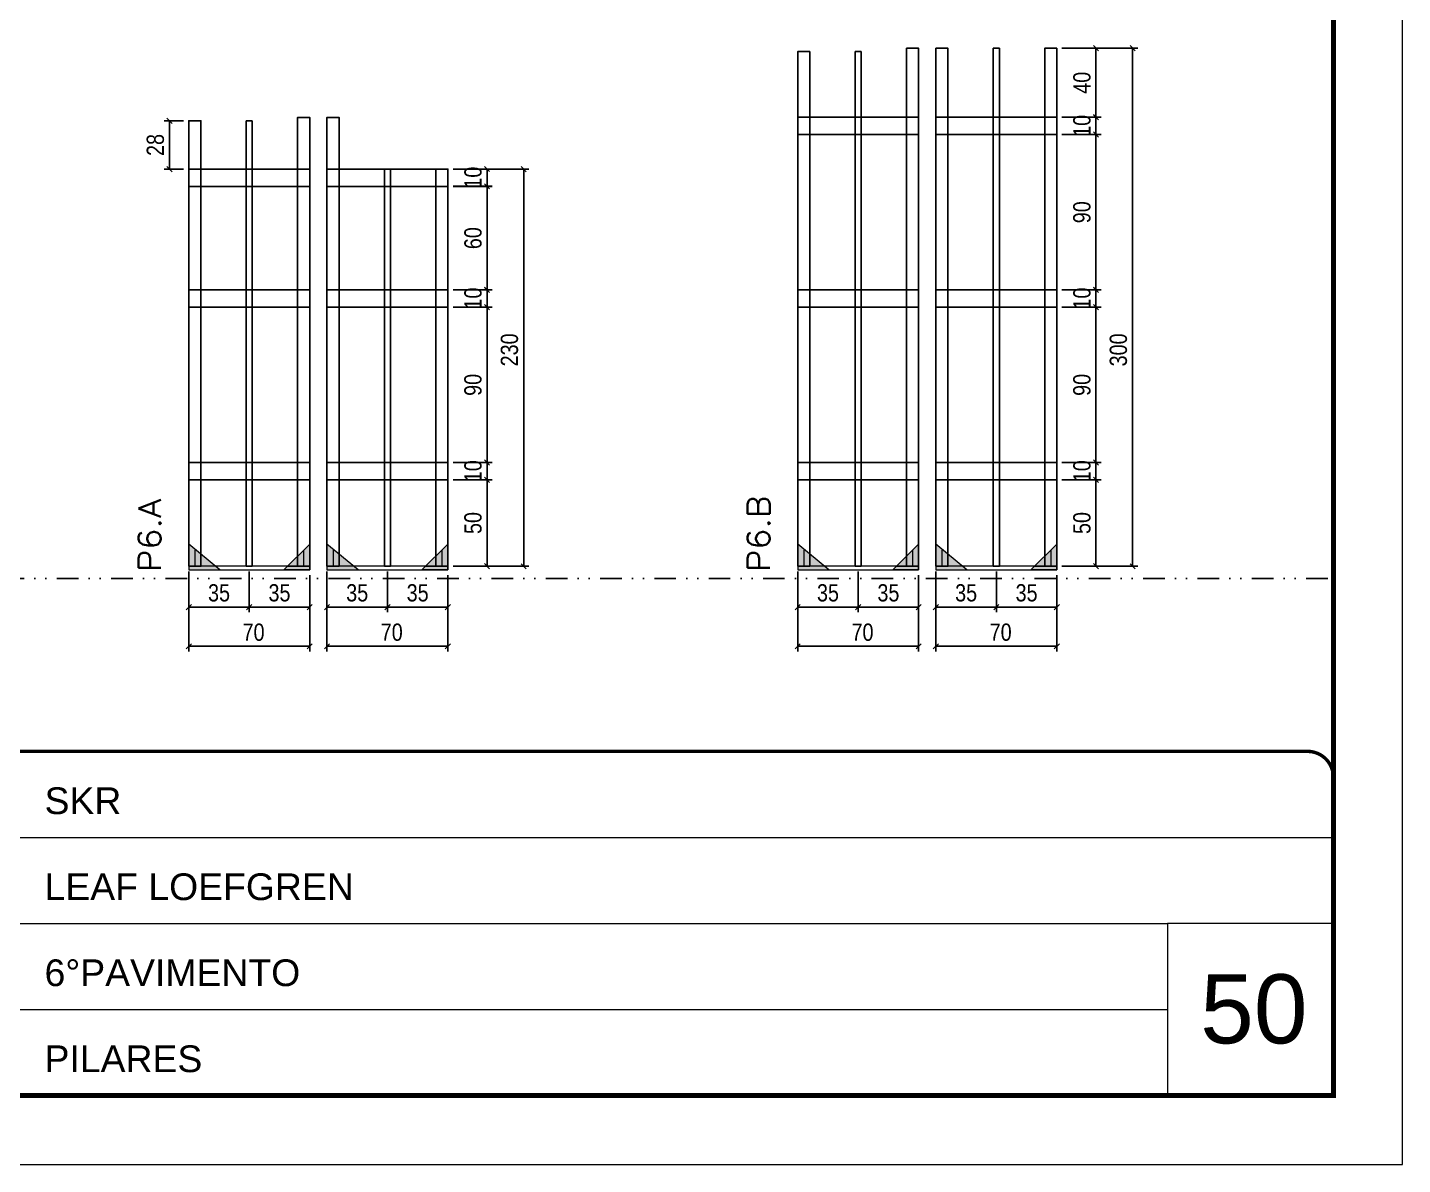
# Model space of a CAD drawing. Extents: x 14400 to 27878, y -21631 to 6985.
# Drawn here: x 16687 to 17483, y -7848 to -7190 of the extents above; entities that cross this region are included whole.
import ezdxf

# ---------------------------------------------------------------- set-up
doc = ezdxf.new("R2010")
doc.units = 0
for name, pattern in [('CONTINUO', [0]), ('DASHED', [0.75, 0.5, -0.25]), ('DIVIDE2', [0.625, 0.25, -0.125, 0, -0.125, 0, -0.125]), ('HIDDEN', [0.375, 0.25, -0.125])]:
    doc.linetypes.add(name, pattern=pattern)
for name, color, linetype, lineweight in [('CARIMBO', 255, 'Continuous', 9), ('Folhas', 255, 'Continuous', 9), ('Madeira', 126, 'Continuous', 18), ('Sarr 2.2x7', 40, 'Continuous', 9), ('SARRAFO DE PRESSAO', 251, 'DASHED', 9), ('Texto Seção', 7, 'Continuous', 15)]:
    doc.layers.add(name, color=color, linetype=linetype, lineweight=lineweight)
for name, color, linetype in [('COTA', 241, 'Continuous'), ('Nível', 160, 'Continuous'), ('SARR_2.2x10', 60, 'Continuous'), ('SARR_3.5x7', 81, 'Continuous'), ('SARR_7x7', 40, 'Continuous')]:
    doc.layers.add(name, color=color, linetype=linetype)
doc.styles.add('ARIAL', font='arial.ttf')
doc.styles.add('COTA TECNICA', font='techl___.ttf', dxfattribs={"height": 10})
doc.styles.add('REGUA-120', font='ROMANS.shx', dxfattribs={"height": 15})
doc.dimstyles.new('PAINEL', dxfattribs={"dimtxt": 10, "dimasz": 3, "dimexe": 3, "dimexo": 3, "dimgap": 3, "dimtad": 1, "dimdec": 1, "dimzin": 12, "dimdsep": 46, "dimtxsty": 'COTA TECNICA', "dimblk1": 'OBLIQUE', "dimblk2": 'OBLIQUE', "dimsah": 1, "dimcen": 0.9, "dimclrd": 4, "dimclre": 4, "dimclrt": 240, "dimadec": 1, "dimazin": 3, "dimtfac": 1, "dimtdec": 1, "dimtmove": 0, "dimatfit": 3, "dimfxl": 1, "dimtolj": 1, "dimtzin": 12, "dimarcsym": 0})

# ---------------------------------------------------------------- blocks, each defined once
blk = doc.blocks.new('9999999999')
at = {"color": 30, "linetype": 'CONTINUO'}
for p, q in [((98564.56, 34379.64), (99583.98, 34379.64)), ((98564.56, 34329.83), (99487.98, 34329.83)), ((99583.98, 34329.83), (99487.98, 34329.83)), ((99487.98, 34329.83), (99487.98, 34230.21)), ((98564.56, 34280.02), (99487.98, 34280.02))]:
    blk.add_line(p, q, dxfattribs=at)
at = {"color": 30, "linetype": 'CONTINUO', "const_width": 2}
blk.add_lwpolyline([(99583.98, 34230.21), (99583.98, 34414.45, 0.414214), (99568.98, 34429.45), (98228.98, 34429.45, 0.414214), (98213.98, 34414.45), (98213.98, 34245.21, 0.414214), (98228.98, 34230.21), (99583.98, 34230.21)], format="xyb", dxfattribs=at)
at = {"layer": 'Folhas'}
blk.add_lwpolyline([(98138.98, 34190.21), (99623.98, 34190.21), (99623.98, 35240.21), (98138.98, 35240.21)], close=True, dxfattribs=at)
at = {"layer": 'Folhas', "color": 30, "const_width": 3}
blk.add_lwpolyline([(98213.98, 34230.21), (99583.98, 34230.21), (99583.98, 35200.21), (98213.98, 35200.21)], close=True, dxfattribs=at)
at = {"color": 7, "linetype": 'Continuous', "ltscale": 5, "style": 'ARIAL'}
for s, height, p in [('SKR', 15.483, (98837.68, 34393.13)), ('LEAF LOEFGREN', 15.4829, (98837.68, 34343.32)), ('6°PAVIMENTO', 15.4829, (98837.68, 34293.51)), ('PILARES', 15.483, (98837.68, 34243.7))]:
    blk.add_text(s, height=height, dxfattribs=at).set_placement(p)
blk = doc.blocks.new('_Oblique')
at = {"color": 0, "linetype": 'ByBlock', "lineweight": -2}
blk.add_line((-0.5, -0.5), (0.5, 0.5), dxfattribs=at)
blk = doc.blocks.new('*D3888')
at = {"layer": 'COTA', "color": 4, "lineweight": -2, "transparency": 16777216}
for p, q in [((16930.7, -7506.89), (16930.7, -7551.07)), ((16860.7, -7519.89), (16860.7, -7551.07)), ((16930.7, -7548.07), (16860.7, -7548.07))]:
    blk.add_line(p, q, dxfattribs=at)
at = {"layer": 'Defpoints', "color": 0, "transparency": 16777216}
for p in [(16930.7, -7503.89), (16860.7, -7516.89), (16860.7, -7548.07)]:
    blk.add_point(p, dxfattribs=at)
at = {"layer": 'COTA', "color": 4, "lineweight": -2, "transparency": 16777216, "xscale": 3, "yscale": 3, "zscale": 3, "rotation": 180}
blk.add_blockref('_Oblique', (16860.7, -7548.07), dxfattribs=at)
at = {"layer": 'COTA', "color": 4, "lineweight": -2, "transparency": 16777216, "xscale": 3, "yscale": 3, "zscale": 3}
blk.add_blockref('_Oblique', (16930.7, -7548.07), dxfattribs=at)
at = {"layer": 'COTA', "color": 240, "transparency": 16777216, "insert": (16898.2, -7539.97), "char_height": 10, "attachment_point": 5, "style": 'COTA TECNICA'}
blk.add_mtext('\\A1;70', dxfattribs=at)
blk = doc.blocks.new('*D3889')
at = {"layer": 'COTA', "color": 4, "lineweight": -2, "transparency": 16777216}
for p, q in [((16933.7, -7451.69), (16956.4, -7451.69)), ((16953.4, -7501.69), (16953.4, -7451.69)), ((16933.7, -7501.69), (16956.4, -7501.69))]:
    blk.add_line(p, q, dxfattribs=at)
at = {"layer": 'Defpoints', "color": 0, "transparency": 16777216}
for p in [(16930.7, -7451.69), (16953.4, -7451.69), (16930.7, -7501.69)]:
    blk.add_point(p, dxfattribs=at)
at = {"layer": 'COTA', "color": 4, "lineweight": -2, "transparency": 16777216, "xscale": 3, "yscale": 3, "zscale": 3}
for p, rotation in [((16953.4, -7451.69), 90), ((16953.4, -7501.69), 270)]:
    blk.add_blockref('_Oblique', p, dxfattribs=dict(at, rotation=rotation))
at = {"layer": 'COTA', "color": 240, "transparency": 16777216, "insert": (16945.29, -7476.69), "char_height": 10, "attachment_point": 5, "rotation": 90, "style": 'COTA TECNICA'}
blk.add_mtext('\\A1;50', dxfattribs=at)
blk = doc.blocks.new('*D3890')
at = {"layer": 'COTA', "color": 4, "lineweight": -2, "transparency": 16777216}
for p, q in [((16933.7, -7441.69), (16956.4, -7441.69)), ((16953.4, -7451.69), (16953.4, -7441.69)), ((16933.7, -7451.69), (16956.4, -7451.69))]:
    blk.add_line(p, q, dxfattribs=at)
at = {"layer": 'Defpoints', "color": 0, "transparency": 16777216}
for p in [(16930.7, -7441.69), (16953.4, -7441.69), (16930.7, -7451.69)]:
    blk.add_point(p, dxfattribs=at)
at = {"layer": 'COTA', "color": 4, "lineweight": -2, "transparency": 16777216, "xscale": 3, "yscale": 3, "zscale": 3}
for p, rotation in [((16953.4, -7441.69), 90), ((16953.4, -7451.69), 270)]:
    blk.add_blockref('_Oblique', p, dxfattribs=dict(at, rotation=rotation))
at = {"layer": 'COTA', "color": 240, "transparency": 16777216, "insert": (16945.3, -7446.69), "char_height": 10, "attachment_point": 5, "rotation": 90, "style": 'COTA TECNICA'}
blk.add_mtext('\\A1;10', dxfattribs=at)
blk = doc.blocks.new('*D3891')
at = {"layer": 'COTA', "color": 4, "lineweight": -2, "transparency": 16777216}
for p, q in [((16933.7, -7351.69), (16956.4, -7351.69)), ((16953.4, -7441.69), (16953.4, -7351.69)), ((16933.7, -7441.69), (16956.4, -7441.69))]:
    blk.add_line(p, q, dxfattribs=at)
at = {"layer": 'Defpoints', "color": 0, "transparency": 16777216}
for p in [(16930.7, -7351.69), (16953.4, -7351.69), (16930.7, -7441.69)]:
    blk.add_point(p, dxfattribs=at)
at = {"layer": 'COTA', "color": 4, "lineweight": -2, "transparency": 16777216, "xscale": 3, "yscale": 3, "zscale": 3}
for p, rotation in [((16953.4, -7351.69), 90), ((16953.4, -7441.69), 270)]:
    blk.add_blockref('_Oblique', p, dxfattribs=dict(at, rotation=rotation))
at = {"layer": 'COTA', "color": 240, "transparency": 16777216, "insert": (16945.27, -7396.69), "char_height": 10, "attachment_point": 5, "rotation": 90, "style": 'COTA TECNICA'}
blk.add_mtext('\\A1;90', dxfattribs=at)
blk = doc.blocks.new('*D3892')
at = {"layer": 'COTA', "color": 4, "lineweight": -2, "transparency": 16777216}
for p, q in [((16933.7, -7341.69), (16956.4, -7341.69)), ((16953.4, -7351.69), (16953.4, -7341.69)), ((16933.7, -7351.69), (16956.4, -7351.69))]:
    blk.add_line(p, q, dxfattribs=at)
at = {"layer": 'Defpoints', "color": 0, "transparency": 16777216}
for p in [(16930.7, -7341.69), (16953.4, -7341.69), (16930.7, -7351.69)]:
    blk.add_point(p, dxfattribs=at)
at = {"layer": 'COTA', "color": 4, "lineweight": -2, "transparency": 16777216, "xscale": 3, "yscale": 3, "zscale": 3}
for p, rotation in [((16953.4, -7341.69), 90), ((16953.4, -7351.69), 270)]:
    blk.add_blockref('_Oblique', p, dxfattribs=dict(at, rotation=rotation))
at = {"layer": 'COTA', "color": 240, "transparency": 16777216, "insert": (16945.3, -7346.69), "char_height": 10, "attachment_point": 5, "rotation": 90, "style": 'COTA TECNICA'}
blk.add_mtext('\\A1;10', dxfattribs=at)
blk = doc.blocks.new('*D3893')
at = {"layer": 'COTA', "color": 4, "lineweight": -2, "transparency": 16777216}
for p, q in [((16933.7, -7271.73), (16977.62, -7271.73)), ((16974.62, -7501.73), (16974.62, -7271.73)), ((16933.7, -7501.73), (16977.62, -7501.73))]:
    blk.add_line(p, q, dxfattribs=at)
at = {"layer": 'Defpoints', "color": 0, "transparency": 16777216}
for p in [(16930.7, -7271.73), (16974.62, -7271.73), (16930.7, -7501.73)]:
    blk.add_point(p, dxfattribs=at)
at = {"layer": 'COTA', "color": 4, "lineweight": -2, "transparency": 16777216, "xscale": 3, "yscale": 3, "zscale": 3}
for p, rotation in [((16974.62, -7271.73), 90), ((16974.62, -7501.73), 270)]:
    blk.add_blockref('_Oblique', p, dxfattribs=dict(at, rotation=rotation))
at = {"layer": 'COTA', "color": 240, "transparency": 16777216, "insert": (16966.4, -7376.43), "char_height": 10, "attachment_point": 5, "rotation": 90, "style": 'COTA TECNICA'}
blk.add_mtext('\\A1;230', dxfattribs=at)
blk = doc.blocks.new('*D3894')
at = {"layer": 'COTA', "color": 4, "lineweight": -2, "transparency": 16777216}
for p, q in [((16850.7, -7506.89), (16850.7, -7551.07)), ((16780.7, -7519.89), (16780.7, -7551.07)), ((16850.7, -7548.07), (16780.7, -7548.07))]:
    blk.add_line(p, q, dxfattribs=at)
at = {"layer": 'Defpoints', "color": 0, "transparency": 16777216}
for p in [(16850.7, -7503.89), (16780.7, -7516.89), (16780.7, -7548.07)]:
    blk.add_point(p, dxfattribs=at)
at = {"layer": 'COTA', "color": 4, "lineweight": -2, "transparency": 16777216, "xscale": 3, "yscale": 3, "zscale": 3, "rotation": 180}
blk.add_blockref('_Oblique', (16780.7, -7548.07), dxfattribs=at)
at = {"layer": 'COTA', "color": 4, "lineweight": -2, "transparency": 16777216, "xscale": 3, "yscale": 3, "zscale": 3}
blk.add_blockref('_Oblique', (16850.7, -7548.07), dxfattribs=at)
at = {"layer": 'COTA', "color": 240, "transparency": 16777216, "insert": (16818.2, -7539.97), "char_height": 10, "attachment_point": 5, "style": 'COTA TECNICA'}
blk.add_mtext('\\A1;70', dxfattribs=at)
blk = doc.blocks.new('*D3895')
at = {"layer": 'COTA', "color": 4, "lineweight": -2, "transparency": 16777216}
for p, q in [((16780.7, -7504.69), (16780.7, -7528.39)), ((16815.7, -7504.69), (16815.7, -7528.39)), ((16815.7, -7525.39), (16780.7, -7525.39))]:
    blk.add_line(p, q, dxfattribs=at)
at = {"layer": 'Defpoints', "color": 0, "transparency": 16777216}
for p in [(16780.7, -7501.69), (16815.7, -7501.69), (16780.7, -7525.39)]:
    blk.add_point(p, dxfattribs=at)
at = {"layer": 'COTA', "color": 4, "lineweight": -2, "transparency": 16777216, "xscale": 3, "yscale": 3, "zscale": 3, "rotation": 180}
blk.add_blockref('_Oblique', (16780.7, -7525.39), dxfattribs=at)
at = {"layer": 'COTA', "color": 4, "lineweight": -2, "transparency": 16777216, "xscale": 3, "yscale": 3, "zscale": 3}
blk.add_blockref('_Oblique', (16815.7, -7525.39), dxfattribs=at)
at = {"layer": 'COTA', "color": 240, "transparency": 16777216, "insert": (16798.2, -7517.17), "char_height": 10, "attachment_point": 5, "style": 'COTA TECNICA'}
blk.add_mtext('\\A1;35', dxfattribs=at)
blk = doc.blocks.new('*D3896')
at = {"layer": 'COTA', "color": 4, "lineweight": -2, "transparency": 16777216}
for p, q in [((16860.7, -7504.69), (16860.7, -7528.39)), ((16895.7, -7504.69), (16895.7, -7528.39)), ((16895.7, -7525.39), (16860.7, -7525.39))]:
    blk.add_line(p, q, dxfattribs=at)
at = {"layer": 'Defpoints', "color": 0, "transparency": 16777216}
for p in [(16860.7, -7501.69), (16895.7, -7501.69), (16860.7, -7525.39)]:
    blk.add_point(p, dxfattribs=at)
at = {"layer": 'COTA', "color": 4, "lineweight": -2, "transparency": 16777216, "xscale": 3, "yscale": 3, "zscale": 3, "rotation": 180}
blk.add_blockref('_Oblique', (16860.7, -7525.39), dxfattribs=at)
at = {"layer": 'COTA', "color": 4, "lineweight": -2, "transparency": 16777216, "xscale": 3, "yscale": 3, "zscale": 3}
blk.add_blockref('_Oblique', (16895.7, -7525.39), dxfattribs=at)
at = {"layer": 'COTA', "color": 240, "transparency": 16777216, "insert": (16878.2, -7517.17), "char_height": 10, "attachment_point": 5, "style": 'COTA TECNICA'}
blk.add_mtext('\\A1;35', dxfattribs=at)
blk = doc.blocks.new('*D3897')
at = {"layer": 'COTA', "color": 4, "lineweight": -2, "transparency": 16777216}
for p, q in [((16815.7, -7504.69), (16815.7, -7528.39)), ((16850.7, -7506.89), (16850.7, -7528.39)), ((16815.7, -7525.39), (16850.7, -7525.39))]:
    blk.add_line(p, q, dxfattribs=at)
at = {"layer": 'Defpoints', "color": 0, "transparency": 16777216}
for p in [(16815.7, -7501.69), (16850.7, -7503.89), (16850.7, -7525.39)]:
    blk.add_point(p, dxfattribs=at)
at = {"layer": 'COTA', "color": 4, "lineweight": -2, "transparency": 16777216, "xscale": 3, "yscale": 3, "zscale": 3, "rotation": 180}
blk.add_blockref('_Oblique', (16815.7, -7525.39), dxfattribs=at)
at = {"layer": 'COTA', "color": 4, "lineweight": -2, "transparency": 16777216, "xscale": 3, "yscale": 3, "zscale": 3}
blk.add_blockref('_Oblique', (16850.7, -7525.39), dxfattribs=at)
at = {"layer": 'COTA', "color": 240, "transparency": 16777216, "insert": (16833.2, -7517.17), "char_height": 10, "attachment_point": 5, "style": 'COTA TECNICA'}
blk.add_mtext('\\A1;35', dxfattribs=at)
blk = doc.blocks.new('*D3898')
at = {"layer": 'COTA', "color": 4, "lineweight": -2, "transparency": 16777216}
for p, q in [((16895.7, -7504.69), (16895.7, -7528.39)), ((16930.7, -7506.89), (16930.7, -7528.39)), ((16895.7, -7525.39), (16930.7, -7525.39))]:
    blk.add_line(p, q, dxfattribs=at)
at = {"layer": 'Defpoints', "color": 0, "transparency": 16777216}
for p in [(16895.7, -7501.69), (16930.7, -7503.89), (16930.7, -7525.39)]:
    blk.add_point(p, dxfattribs=at)
at = {"layer": 'COTA', "color": 4, "lineweight": -2, "transparency": 16777216, "xscale": 3, "yscale": 3, "zscale": 3, "rotation": 180}
blk.add_blockref('_Oblique', (16895.7, -7525.39), dxfattribs=at)
at = {"layer": 'COTA', "color": 4, "lineweight": -2, "transparency": 16777216, "xscale": 3, "yscale": 3, "zscale": 3}
blk.add_blockref('_Oblique', (16930.7, -7525.39), dxfattribs=at)
at = {"layer": 'COTA', "color": 240, "transparency": 16777216, "insert": (16913.2, -7517.17), "char_height": 10, "attachment_point": 5, "style": 'COTA TECNICA'}
blk.add_mtext('\\A1;35', dxfattribs=at)
blk = doc.blocks.new('*D3899')
at = {"layer": 'COTA', "color": 4, "lineweight": -2, "transparency": 16777216}
for p, q in [((17283.29, -7506.89), (17283.29, -7551.07)), ((17213.29, -7519.89), (17213.29, -7551.07)), ((17283.29, -7548.07), (17213.29, -7548.07))]:
    blk.add_line(p, q, dxfattribs=at)
at = {"layer": 'Defpoints', "color": 0, "transparency": 16777216}
for p in [(17283.29, -7503.89), (17213.29, -7516.89), (17213.29, -7548.07)]:
    blk.add_point(p, dxfattribs=at)
at = {"layer": 'COTA', "color": 4, "lineweight": -2, "transparency": 16777216, "xscale": 3, "yscale": 3, "zscale": 3, "rotation": 180}
blk.add_blockref('_Oblique', (17213.29, -7548.07), dxfattribs=at)
at = {"layer": 'COTA', "color": 4, "lineweight": -2, "transparency": 16777216, "xscale": 3, "yscale": 3, "zscale": 3}
blk.add_blockref('_Oblique', (17283.29, -7548.07), dxfattribs=at)
at = {"layer": 'COTA', "color": 240, "transparency": 16777216, "insert": (17250.79, -7539.97), "char_height": 10, "attachment_point": 5, "style": 'COTA TECNICA'}
blk.add_mtext('\\A1;70', dxfattribs=at)
blk = doc.blocks.new('*D3900')
at = {"layer": 'COTA', "color": 4, "lineweight": -2, "transparency": 16777216}
for p, q in [((17286.29, -7451.69), (17308.99, -7451.69)), ((17305.99, -7501.69), (17305.99, -7451.69)), ((17286.29, -7501.69), (17308.99, -7501.69))]:
    blk.add_line(p, q, dxfattribs=at)
at = {"layer": 'Defpoints', "color": 0, "transparency": 16777216}
for p in [(17283.29, -7451.69), (17305.99, -7451.69), (17283.29, -7501.69)]:
    blk.add_point(p, dxfattribs=at)
at = {"layer": 'COTA', "color": 4, "lineweight": -2, "transparency": 16777216, "xscale": 3, "yscale": 3, "zscale": 3}
for p, rotation in [((17305.99, -7451.69), 90), ((17305.99, -7501.69), 270)]:
    blk.add_blockref('_Oblique', p, dxfattribs=dict(at, rotation=rotation))
at = {"layer": 'COTA', "color": 240, "transparency": 16777216, "insert": (17297.88, -7476.69), "char_height": 10, "attachment_point": 5, "rotation": 90, "style": 'COTA TECNICA'}
blk.add_mtext('\\A1;50', dxfattribs=at)
blk = doc.blocks.new('*D3901')
at = {"layer": 'COTA', "color": 4, "lineweight": -2, "transparency": 16777216}
for p, q in [((17286.29, -7441.69), (17308.99, -7441.69)), ((17305.99, -7451.69), (17305.99, -7441.69)), ((17286.29, -7451.69), (17308.99, -7451.69))]:
    blk.add_line(p, q, dxfattribs=at)
at = {"layer": 'Defpoints', "color": 0, "transparency": 16777216}
for p in [(17283.29, -7441.69), (17305.99, -7441.69), (17283.29, -7451.69)]:
    blk.add_point(p, dxfattribs=at)
at = {"layer": 'COTA', "color": 4, "lineweight": -2, "transparency": 16777216, "xscale": 3, "yscale": 3, "zscale": 3}
for p, rotation in [((17305.99, -7441.69), 90), ((17305.99, -7451.69), 270)]:
    blk.add_blockref('_Oblique', p, dxfattribs=dict(at, rotation=rotation))
at = {"layer": 'COTA', "color": 240, "transparency": 16777216, "insert": (17297.89, -7446.69), "char_height": 10, "attachment_point": 5, "rotation": 90, "style": 'COTA TECNICA'}
blk.add_mtext('\\A1;10', dxfattribs=at)
blk = doc.blocks.new('*D3902')
at = {"layer": 'COTA', "color": 4, "lineweight": -2, "transparency": 16777216}
for p, q in [((17286.29, -7351.69), (17308.99, -7351.69)), ((17305.99, -7441.69), (17305.99, -7351.69)), ((17286.29, -7441.69), (17308.99, -7441.69))]:
    blk.add_line(p, q, dxfattribs=at)
at = {"layer": 'Defpoints', "color": 0, "transparency": 16777216}
for p in [(17283.29, -7351.69), (17305.99, -7351.69), (17283.29, -7441.69)]:
    blk.add_point(p, dxfattribs=at)
at = {"layer": 'COTA', "color": 4, "lineweight": -2, "transparency": 16777216, "xscale": 3, "yscale": 3, "zscale": 3}
for p, rotation in [((17305.99, -7351.69), 90), ((17305.99, -7441.69), 270)]:
    blk.add_blockref('_Oblique', p, dxfattribs=dict(at, rotation=rotation))
at = {"layer": 'COTA', "color": 240, "transparency": 16777216, "insert": (17297.86, -7396.69), "char_height": 10, "attachment_point": 5, "rotation": 90, "style": 'COTA TECNICA'}
blk.add_mtext('\\A1;90', dxfattribs=at)
blk = doc.blocks.new('*D3903')
at = {"layer": 'COTA', "color": 4, "lineweight": -2, "transparency": 16777216}
for p, q in [((17286.29, -7341.69), (17308.99, -7341.69)), ((17305.99, -7351.69), (17305.99, -7341.69)), ((17286.29, -7351.69), (17308.99, -7351.69))]:
    blk.add_line(p, q, dxfattribs=at)
at = {"layer": 'Defpoints', "color": 0, "transparency": 16777216}
for p in [(17283.29, -7341.69), (17305.99, -7341.69), (17283.29, -7351.69)]:
    blk.add_point(p, dxfattribs=at)
at = {"layer": 'COTA', "color": 4, "lineweight": -2, "transparency": 16777216, "xscale": 3, "yscale": 3, "zscale": 3}
for p, rotation in [((17305.99, -7341.69), 90), ((17305.99, -7351.69), 270)]:
    blk.add_blockref('_Oblique', p, dxfattribs=dict(at, rotation=rotation))
at = {"layer": 'COTA', "color": 240, "transparency": 16777216, "insert": (17297.89, -7346.69), "char_height": 10, "attachment_point": 5, "rotation": 90, "style": 'COTA TECNICA'}
blk.add_mtext('\\A1;10', dxfattribs=at)
blk = doc.blocks.new('*D3904')
at = {"layer": 'COTA', "color": 4, "lineweight": -2, "transparency": 16777216}
for p, q in [((17286.29, -7201.73), (17330.21, -7201.73)), ((17327.21, -7501.73), (17327.21, -7201.73)), ((17286.29, -7501.73), (17330.21, -7501.73))]:
    blk.add_line(p, q, dxfattribs=at)
at = {"layer": 'Defpoints', "color": 0, "transparency": 16777216}
for p in [(17283.29, -7201.73), (17327.21, -7201.73), (17283.29, -7501.73)]:
    blk.add_point(p, dxfattribs=at)
at = {"layer": 'COTA', "color": 4, "lineweight": -2, "transparency": 16777216, "xscale": 3, "yscale": 3, "zscale": 3}
for p, rotation in [((17327.21, -7201.73), 90), ((17327.21, -7501.73), 270)]:
    blk.add_blockref('_Oblique', p, dxfattribs=dict(at, rotation=rotation))
at = {"layer": 'COTA', "color": 240, "transparency": 16777216, "insert": (17318.99, -7376.43), "char_height": 10, "attachment_point": 5, "rotation": 90, "style": 'COTA TECNICA'}
blk.add_mtext('\\A1;300', dxfattribs=at)
blk = doc.blocks.new('*D3905')
at = {"layer": 'COTA', "color": 4, "lineweight": -2, "transparency": 16777216}
for p, q in [((17203.29, -7506.89), (17203.29, -7551.07)), ((17133.29, -7519.89), (17133.29, -7551.07)), ((17203.29, -7548.07), (17133.29, -7548.07))]:
    blk.add_line(p, q, dxfattribs=at)
at = {"layer": 'Defpoints', "color": 0, "transparency": 16777216}
for p in [(17203.29, -7503.89), (17133.29, -7516.89), (17133.29, -7548.07)]:
    blk.add_point(p, dxfattribs=at)
at = {"layer": 'COTA', "color": 4, "lineweight": -2, "transparency": 16777216, "xscale": 3, "yscale": 3, "zscale": 3, "rotation": 180}
blk.add_blockref('_Oblique', (17133.29, -7548.07), dxfattribs=at)
at = {"layer": 'COTA', "color": 4, "lineweight": -2, "transparency": 16777216, "xscale": 3, "yscale": 3, "zscale": 3}
blk.add_blockref('_Oblique', (17203.29, -7548.07), dxfattribs=at)
at = {"layer": 'COTA', "color": 240, "transparency": 16777216, "insert": (17170.79, -7539.97), "char_height": 10, "attachment_point": 5, "style": 'COTA TECNICA'}
blk.add_mtext('\\A1;70', dxfattribs=at)
blk = doc.blocks.new('*D3906')
at = {"layer": 'COTA', "color": 4, "lineweight": -2, "transparency": 16777216}
for p, q in [((17133.29, -7504.69), (17133.29, -7528.39)), ((17168.29, -7504.69), (17168.29, -7528.39)), ((17168.29, -7525.39), (17133.29, -7525.39))]:
    blk.add_line(p, q, dxfattribs=at)
at = {"layer": 'Defpoints', "color": 0, "transparency": 16777216}
for p in [(17133.29, -7501.69), (17168.29, -7501.69), (17133.29, -7525.39)]:
    blk.add_point(p, dxfattribs=at)
at = {"layer": 'COTA', "color": 4, "lineweight": -2, "transparency": 16777216, "xscale": 3, "yscale": 3, "zscale": 3, "rotation": 180}
blk.add_blockref('_Oblique', (17133.29, -7525.39), dxfattribs=at)
at = {"layer": 'COTA', "color": 4, "lineweight": -2, "transparency": 16777216, "xscale": 3, "yscale": 3, "zscale": 3}
blk.add_blockref('_Oblique', (17168.29, -7525.39), dxfattribs=at)
at = {"layer": 'COTA', "color": 240, "transparency": 16777216, "insert": (17150.79, -7517.17), "char_height": 10, "attachment_point": 5, "style": 'COTA TECNICA'}
blk.add_mtext('\\A1;35', dxfattribs=at)
blk = doc.blocks.new('*D3907')
at = {"layer": 'COTA', "color": 4, "lineweight": -2, "transparency": 16777216}
for p, q in [((17286.29, -7251.69), (17308.99, -7251.69)), ((17305.99, -7341.73), (17305.99, -7251.69)), ((17286.29, -7341.73), (17308.99, -7341.73))]:
    blk.add_line(p, q, dxfattribs=at)
at = {"layer": 'Defpoints', "color": 0, "transparency": 16777216}
for p in [(17283.29, -7251.69), (17305.99, -7251.69), (17283.29, -7341.73)]:
    blk.add_point(p, dxfattribs=at)
at = {"layer": 'COTA', "color": 4, "lineweight": -2, "transparency": 16777216, "xscale": 3, "yscale": 3, "zscale": 3}
for p, rotation in [((17305.99, -7251.69), 90), ((17305.99, -7341.73), 270)]:
    blk.add_blockref('_Oblique', p, dxfattribs=dict(at, rotation=rotation))
at = {"layer": 'COTA', "color": 240, "transparency": 16777216, "insert": (17297.86, -7296.71), "char_height": 10, "attachment_point": 5, "rotation": 90, "style": 'COTA TECNICA'}
blk.add_mtext('\\A1;90', dxfattribs=at)
blk = doc.blocks.new('*D3908')
at = {"layer": 'COTA', "color": 4, "lineweight": -2, "transparency": 16777216}
for p, q in [((17286.29, -7241.69), (17308.99, -7241.69)), ((17305.99, -7251.69), (17305.99, -7241.69)), ((17286.29, -7251.69), (17308.99, -7251.69))]:
    blk.add_line(p, q, dxfattribs=at)
at = {"layer": 'Defpoints', "color": 0, "transparency": 16777216}
for p in [(17283.29, -7241.69), (17305.99, -7241.69), (17283.29, -7251.69)]:
    blk.add_point(p, dxfattribs=at)
at = {"layer": 'COTA', "color": 4, "lineweight": -2, "transparency": 16777216, "xscale": 3, "yscale": 3, "zscale": 3}
for p, rotation in [((17305.99, -7241.69), 90), ((17305.99, -7251.69), 270)]:
    blk.add_blockref('_Oblique', p, dxfattribs=dict(at, rotation=rotation))
at = {"layer": 'COTA', "color": 240, "transparency": 16777216, "insert": (17297.89, -7246.69), "char_height": 10, "attachment_point": 5, "rotation": 90, "style": 'COTA TECNICA'}
blk.add_mtext('\\A1;10', dxfattribs=at)
blk = doc.blocks.new('*D3909')
at = {"layer": 'COTA', "color": 4, "lineweight": -2, "transparency": 16777216}
for p, q in [((17286.29, -7201.73), (17308.99, -7201.73)), ((17305.99, -7241.73), (17305.99, -7201.73)), ((17286.29, -7241.73), (17308.99, -7241.73))]:
    blk.add_line(p, q, dxfattribs=at)
at = {"layer": 'Defpoints', "color": 0, "transparency": 16777216}
for p in [(17283.29, -7201.73), (17305.99, -7201.73), (17283.29, -7241.73)]:
    blk.add_point(p, dxfattribs=at)
at = {"layer": 'COTA', "color": 4, "lineweight": -2, "transparency": 16777216, "xscale": 3, "yscale": 3, "zscale": 3}
for p, rotation in [((17305.99, -7201.73), 90), ((17305.99, -7241.73), 270)]:
    blk.add_blockref('_Oblique', p, dxfattribs=dict(at, rotation=rotation))
at = {"layer": 'COTA', "color": 240, "transparency": 16777216, "insert": (17297.89, -7221.73), "char_height": 10, "attachment_point": 5, "rotation": 90, "style": 'COTA TECNICA'}
blk.add_mtext('\\A1;40', dxfattribs=at)
blk = doc.blocks.new('*D3910')
at = {"layer": 'COTA', "color": 4, "lineweight": -2, "transparency": 16777216}
for p, q in [((17213.29, -7504.69), (17213.29, -7528.39)), ((17248.29, -7504.69), (17248.29, -7528.39)), ((17248.29, -7525.39), (17213.29, -7525.39))]:
    blk.add_line(p, q, dxfattribs=at)
at = {"layer": 'Defpoints', "color": 0, "transparency": 16777216}
for p in [(17213.29, -7501.69), (17248.29, -7501.69), (17213.29, -7525.39)]:
    blk.add_point(p, dxfattribs=at)
at = {"layer": 'COTA', "color": 4, "lineweight": -2, "transparency": 16777216, "xscale": 3, "yscale": 3, "zscale": 3, "rotation": 180}
blk.add_blockref('_Oblique', (17213.29, -7525.39), dxfattribs=at)
at = {"layer": 'COTA', "color": 4, "lineweight": -2, "transparency": 16777216, "xscale": 3, "yscale": 3, "zscale": 3}
blk.add_blockref('_Oblique', (17248.29, -7525.39), dxfattribs=at)
at = {"layer": 'COTA', "color": 240, "transparency": 16777216, "insert": (17230.79, -7517.17), "char_height": 10, "attachment_point": 5, "style": 'COTA TECNICA'}
blk.add_mtext('\\A1;35', dxfattribs=at)
blk = doc.blocks.new('*D3912')
at = {"layer": 'COTA', "color": 4, "lineweight": -2, "transparency": 16777216}
for p, q in [((17168.29, -7504.69), (17168.29, -7528.39)), ((17203.29, -7506.89), (17203.29, -7528.39)), ((17168.29, -7525.39), (17203.29, -7525.39))]:
    blk.add_line(p, q, dxfattribs=at)
at = {"layer": 'Defpoints', "color": 0, "transparency": 16777216}
for p in [(17168.29, -7501.69), (17203.29, -7503.89), (17203.29, -7525.39)]:
    blk.add_point(p, dxfattribs=at)
at = {"layer": 'COTA', "color": 4, "lineweight": -2, "transparency": 16777216, "xscale": 3, "yscale": 3, "zscale": 3, "rotation": 180}
blk.add_blockref('_Oblique', (17168.29, -7525.39), dxfattribs=at)
at = {"layer": 'COTA', "color": 4, "lineweight": -2, "transparency": 16777216, "xscale": 3, "yscale": 3, "zscale": 3}
blk.add_blockref('_Oblique', (17203.29, -7525.39), dxfattribs=at)
at = {"layer": 'COTA', "color": 240, "transparency": 16777216, "insert": (17185.79, -7517.17), "char_height": 10, "attachment_point": 5, "style": 'COTA TECNICA'}
blk.add_mtext('\\A1;35', dxfattribs=at)
blk = doc.blocks.new('*D3911')
at = {"layer": 'COTA', "color": 4, "lineweight": -2, "transparency": 16777216}
for p, q in [((17248.29, -7504.69), (17248.29, -7528.39)), ((17283.29, -7506.89), (17283.29, -7528.39)), ((17248.29, -7525.39), (17283.29, -7525.39))]:
    blk.add_line(p, q, dxfattribs=at)
at = {"layer": 'Defpoints', "color": 0, "transparency": 16777216}
for p in [(17248.29, -7501.69), (17283.29, -7503.89), (17283.29, -7525.39)]:
    blk.add_point(p, dxfattribs=at)
at = {"layer": 'COTA', "color": 4, "lineweight": -2, "transparency": 16777216, "xscale": 3, "yscale": 3, "zscale": 3, "rotation": 180}
blk.add_blockref('_Oblique', (17248.29, -7525.39), dxfattribs=at)
at = {"layer": 'COTA', "color": 4, "lineweight": -2, "transparency": 16777216, "xscale": 3, "yscale": 3, "zscale": 3}
blk.add_blockref('_Oblique', (17283.29, -7525.39), dxfattribs=at)
at = {"layer": 'COTA', "color": 240, "transparency": 16777216, "insert": (17265.79, -7517.17), "char_height": 10, "attachment_point": 5, "style": 'COTA TECNICA'}
blk.add_mtext('\\A1;35', dxfattribs=at)
blk = doc.blocks.new('*D3913')
at = {"layer": 'COTA', "color": 4, "lineweight": -2, "transparency": 16777216}
for p, q in [((16933.7, -7271.69), (16956.4, -7271.69)), ((16953.4, -7281.69), (16953.4, -7271.69)), ((16933.7, -7281.69), (16956.4, -7281.69))]:
    blk.add_line(p, q, dxfattribs=at)
at = {"layer": 'Defpoints', "color": 0, "transparency": 16777216}
for p in [(16930.7, -7271.69), (16953.4, -7271.69), (16930.7, -7281.69)]:
    blk.add_point(p, dxfattribs=at)
at = {"layer": 'COTA', "color": 4, "lineweight": -2, "transparency": 16777216, "xscale": 3, "yscale": 3, "zscale": 3}
for p, rotation in [((16953.4, -7271.69), 90), ((16953.4, -7281.69), 270)]:
    blk.add_blockref('_Oblique', p, dxfattribs=dict(at, rotation=rotation))
at = {"layer": 'COTA', "color": 240, "transparency": 16777216, "insert": (16945.3, -7276.69), "char_height": 10, "attachment_point": 5, "rotation": 90, "style": 'COTA TECNICA'}
blk.add_mtext('\\A1;10', dxfattribs=at)
blk = doc.blocks.new('*D3914')
at = {"layer": 'COTA', "color": 4, "lineweight": -2, "transparency": 16777216}
for p, q in [((16933.7, -7281.73), (16956.4, -7281.73)), ((16953.4, -7341.73), (16953.4, -7281.73)), ((16933.7, -7341.73), (16956.4, -7341.73))]:
    blk.add_line(p, q, dxfattribs=at)
at = {"layer": 'Defpoints', "color": 0, "transparency": 16777216}
for p in [(16930.7, -7281.73), (16953.4, -7281.73), (16930.7, -7341.73)]:
    blk.add_point(p, dxfattribs=at)
at = {"layer": 'COTA', "color": 4, "lineweight": -2, "transparency": 16777216, "xscale": 3, "yscale": 3, "zscale": 3}
for p, rotation in [((16953.4, -7281.73), 90), ((16953.4, -7341.73), 270)]:
    blk.add_blockref('_Oblique', p, dxfattribs=dict(at, rotation=rotation))
at = {"layer": 'COTA', "color": 240, "transparency": 16777216, "insert": (16945.3, -7311.73), "char_height": 10, "attachment_point": 5, "rotation": 90, "style": 'COTA TECNICA'}
blk.add_mtext('\\A1;60', dxfattribs=at)
blk = doc.blocks.new('*D3915')
at = {"layer": 'COTA', "color": 4, "lineweight": -2, "transparency": 16777216}
for p, q in [((16777.7, -7243.77), (16766.47, -7243.77)), ((16769.47, -7271.73), (16769.47, -7243.77)), ((16777.7, -7271.73), (16766.47, -7271.73))]:
    blk.add_line(p, q, dxfattribs=at)
at = {"layer": 'Defpoints', "color": 0, "transparency": 16777216}
for p in [(16769.47, -7243.77), (16780.7, -7243.77), (16780.7, -7271.73)]:
    blk.add_point(p, dxfattribs=at)
at = {"layer": 'COTA', "color": 4, "lineweight": -2, "transparency": 16777216, "xscale": 3, "yscale": 3, "zscale": 3}
for p, rotation in [((16769.47, -7243.77), 90), ((16769.47, -7271.73), 270)]:
    blk.add_blockref('_Oblique', p, dxfattribs=dict(at, rotation=rotation))
at = {"layer": 'COTA', "color": 240, "transparency": 16777216, "insert": (16761.37, -7257.75), "char_height": 10, "attachment_point": 5, "rotation": 90, "style": 'COTA TECNICA'}
blk.add_mtext('\\A1;28', dxfattribs=at)

msp = doc.modelspace()

# ---------------------------------------------------------------- hatches: boundary and pattern name
at = {"layer": 'Madeira'}
h = msp.add_hatch(color=252, dxfattribs=at)
h.dxf.hatch_style = 2
h.paths.add_polyline_path([(16780.7, -7488.89), (16780.7, -7503.89), (16798.7, -7503.89)])
h = msp.add_hatch(color=252, dxfattribs=at)
h.dxf.hatch_style = 2
h.paths.add_polyline_path([(16850.7, -7488.89), (16850.7, -7503.89), (16835.7, -7503.89)])
h = msp.add_hatch(color=252, dxfattribs=at)
h.dxf.hatch_style = 2
h.paths.add_polyline_path([(16860.7, -7488.89), (16860.7, -7503.89), (16878.7, -7503.89)])
h = msp.add_hatch(color=252, dxfattribs=at)
h.dxf.hatch_style = 2
h.paths.add_polyline_path([(16930.7, -7488.89), (16930.7, -7503.89), (16915.7, -7503.89)])
h = msp.add_hatch(color=252, dxfattribs=at)
h.dxf.hatch_style = 2
h.paths.add_polyline_path([(17133.29, -7488.89), (17133.29, -7503.89), (17151.29, -7503.89)])
h = msp.add_hatch(color=252, dxfattribs=at)
h.dxf.hatch_style = 2
h.paths.add_polyline_path([(17203.29, -7488.89), (17203.29, -7503.89), (17188.29, -7503.89)])
h = msp.add_hatch(color=252, dxfattribs=at)
h.dxf.hatch_style = 2
h.paths.add_polyline_path([(17213.29, -7488.89), (17213.29, -7503.89), (17231.29, -7503.89)])
h = msp.add_hatch(color=252, dxfattribs=at)
h.dxf.hatch_style = 2
h.paths.add_polyline_path([(17283.29, -7488.89), (17283.29, -7503.89), (17268.29, -7503.89)])

# ---------------------------------------------------------------- linework, layer by layer
at = {"layer": 'Madeira', "color": 1, "linetype": 'HIDDEN'}
for p, q in [((16784.2, -7492.39), (16784.2, -7501.69)), ((16784.2, -7492.39), (16784.2, -7501.69)), ((16787.7, -7495.89), (16787.7, -7501.69)), ((16847.2, -7492.39), (16847.2, -7501.69)), ((16847.2, -7492.39), (16847.2, -7501.69)), ((16864.2, -7492.39), (16864.2, -7501.69)), ((16864.2, -7492.39), (16864.2, -7501.69)), ((16867.7, -7495.89), (16867.7, -7501.69)), ((16927.2, -7492.39), (16927.2, -7501.69)), ((16927.2, -7492.39), (16927.2, -7501.69)), ((17136.79, -7492.39), (17136.79, -7501.69)), ((17136.79, -7492.39), (17136.79, -7501.69)), ((17140.29, -7495.89), (17140.29, -7501.69)), ((17199.79, -7492.39), (17199.79, -7501.69)), ((17199.79, -7492.39), (17199.79, -7501.69)), ((17216.79, -7492.39), (17216.79, -7501.69)), ((17216.79, -7492.39), (17216.79, -7501.69)), ((17220.29, -7495.89), (17220.29, -7501.69)), ((17279.79, -7492.39), (17279.79, -7501.69)), ((17279.79, -7492.39), (17279.79, -7501.69)), ((16790.54, -7501.69), (16780.7, -7501.69)), ((16790.54, -7501.69), (16780.7, -7501.69)), ((16796.5, -7501.69), (16780.7, -7501.69)), ((16837.9, -7501.69), (16850.7, -7501.69)), ((16840.87, -7501.69), (16850.7, -7501.69)), ((16840.87, -7501.69), (16850.7, -7501.69)), ((16870.54, -7501.69), (16860.7, -7501.69)), ((16870.54, -7501.69), (16860.7, -7501.69)), ((16876.5, -7501.69), (16860.7, -7501.69)), ((16917.9, -7501.69), (16930.7, -7501.69)), ((16920.87, -7501.69), (16930.7, -7501.69)), ((16920.87, -7501.69), (16930.7, -7501.69)), ((17143.12, -7501.69), (17133.29, -7501.69)), ((17143.12, -7501.69), (17133.29, -7501.69)), ((17149.09, -7501.69), (17133.29, -7501.69)), ((17190.49, -7501.69), (17203.29, -7501.69)), ((17193.46, -7501.69), (17203.29, -7501.69)), ((17193.46, -7501.69), (17203.29, -7501.69)), ((17223.12, -7501.69), (17213.29, -7501.69)), ((17223.12, -7501.69), (17213.29, -7501.69)), ((17229.09, -7501.69), (17213.29, -7501.69)), ((17270.49, -7501.69), (17283.29, -7501.69)), ((17273.46, -7501.69), (17283.29, -7501.69)), ((17273.46, -7501.69), (17283.29, -7501.69))]:
    msp.add_line(p, q, dxfattribs=at)
at = {"layer": 'Madeira'}
for p, q in [((16780.7, -7501.69), (16780.7, -7503.89)), ((16780.7, -7501.69), (16780.7, -7503.89)), ((16780.7, -7501.69), (16780.7, -7503.89)), ((16860.7, -7501.69), (16860.7, -7503.89)), ((16860.7, -7501.69), (16860.7, -7503.89)), ((16860.7, -7501.69), (16860.7, -7503.89)), ((17133.29, -7501.69), (17133.29, -7503.89)), ((17133.29, -7501.69), (17133.29, -7503.89)), ((17133.29, -7501.69), (17133.29, -7503.89)), ((17213.29, -7501.69), (17213.29, -7503.89)), ((17213.29, -7501.69), (17213.29, -7503.89)), ((17213.29, -7501.69), (17213.29, -7503.89))]:
    msp.add_line(p, q, dxfattribs=at)
at = {"layer": 'Madeira', "color": 0}
for points in [[(16780.7, -7488.89), (16780.7, -7503.89), (16798.7, -7503.89), (16780.7, -7488.89)], [(16850.7, -7488.89), (16850.7, -7503.89), (16835.7, -7503.89), (16850.7, -7488.89)], [(16860.7, -7488.89), (16860.7, -7503.89), (16878.7, -7503.89), (16860.7, -7488.89)], [(16930.7, -7488.89), (16930.7, -7503.89), (16915.7, -7503.89), (16930.7, -7488.89)], [(17133.29, -7488.89), (17133.29, -7503.89), (17151.29, -7503.89), (17133.29, -7488.89)], [(17203.29, -7488.89), (17203.29, -7503.89), (17188.29, -7503.89), (17203.29, -7488.89)], [(17213.29, -7488.89), (17213.29, -7503.89), (17231.29, -7503.89), (17213.29, -7488.89)], [(17283.29, -7488.89), (17283.29, -7503.89), (17268.29, -7503.89), (17283.29, -7488.89)]]:
    msp.add_lwpolyline(points, dxfattribs=at)
at = {"layer": 'Nível', "color": 4, "linetype": 'DIVIDE2', "ltscale": 50}
msp.add_line((16075.34, -7508.89), (17445.34, -7508.89), dxfattribs=at)
at = {"layer": 'Sarr 2.2x7'}
for points in [[(16850.7, -7501.69), (16780.7, -7501.69), (16780.7, -7503.89), (16850.7, -7503.89)], [(16930.7, -7501.69), (16860.7, -7501.69), (16860.7, -7503.89), (16930.7, -7503.89)], [(17203.29, -7501.69), (17133.29, -7501.69), (17133.29, -7503.89), (17203.29, -7503.89)], [(17283.29, -7501.69), (17213.29, -7501.69), (17213.29, -7503.89), (17283.29, -7503.89)]]:
    msp.add_lwpolyline(points, close=True, dxfattribs=at)
at = {"layer": 'SARR_2.2x10'}
for points in [[(17133.29, -7241.73), (17203.29, -7241.73), (17203.29, -7251.73), (17133.29, -7251.73)], [(17213.29, -7241.73), (17283.29, -7241.73), (17283.29, -7251.73), (17213.29, -7251.73)], [(16780.7, -7271.73), (16850.7, -7271.73), (16850.7, -7281.73), (16780.7, -7281.73)], [(16860.7, -7271.73), (16930.7, -7271.73), (16930.7, -7281.73), (16860.7, -7281.73)], [(16780.7, -7341.73), (16850.7, -7341.73), (16850.7, -7351.73), (16780.7, -7351.73)], [(16860.7, -7341.73), (16930.7, -7341.73), (16930.7, -7351.73), (16860.7, -7351.73)], [(17133.29, -7341.73), (17203.29, -7341.73), (17203.29, -7351.73), (17133.29, -7351.73)], [(17213.29, -7341.73), (17283.29, -7341.73), (17283.29, -7351.73), (17213.29, -7351.73)], [(16780.7, -7441.73), (16850.7, -7441.73), (16850.7, -7451.73), (16780.7, -7451.73)], [(16860.7, -7441.73), (16930.7, -7441.73), (16930.7, -7451.73), (16860.7, -7451.73)], [(17133.29, -7441.73), (17203.29, -7441.73), (17203.29, -7451.73), (17133.29, -7451.73)], [(17213.29, -7441.73), (17283.29, -7441.73), (17283.29, -7451.73), (17213.29, -7451.73)]]:
    msp.add_lwpolyline(points, close=True, dxfattribs=at)
at = {"layer": 'SARR_3.5x7'}
for p, q in [((17166.54, -7501.69), (17166.54, -7203.67)), ((17166.54, -7203.67), (17168.29, -7203.67)), ((17170.04, -7203.67), (17168.29, -7203.67)), ((17170.04, -7501.69), (17170.04, -7203.67)), ((17246.54, -7501.69), (17246.54, -7201.73)), ((17246.54, -7201.73), (17248.29, -7201.73)), ((17250.04, -7201.73), (17248.29, -7201.73)), ((17250.04, -7501.69), (17250.04, -7201.73)), ((16813.95, -7501.69), (16813.95, -7243.77)), ((16813.95, -7243.77), (16815.7, -7243.77)), ((16817.45, -7243.77), (16815.7, -7243.77)), ((16817.45, -7501.69), (16817.45, -7243.77)), ((16893.95, -7501.69), (16893.95, -7271.73)), ((16893.95, -7271.73), (16895.7, -7271.73)), ((16897.45, -7271.73), (16895.7, -7271.73)), ((16897.45, -7501.69), (16897.45, -7271.73)), ((16813.95, -7501.69), (16815.7, -7501.69)), ((16817.45, -7501.69), (16815.7, -7501.69)), ((16893.95, -7501.69), (16895.7, -7501.69)), ((16897.45, -7501.69), (16895.7, -7501.69)), ((17166.54, -7501.69), (17168.29, -7501.69)), ((17170.04, -7501.69), (17168.29, -7501.69)), ((17246.54, -7501.69), (17248.29, -7501.69)), ((17250.04, -7501.69), (17248.29, -7501.69))]:
    msp.add_line(p, q, dxfattribs=at)
at = {"layer": 'SARR_7x7'}
for points in [[(17133.29, -7501.69), (17140.29, -7501.69), (17140.29, -7203.67), (17133.29, -7203.67)], [(17196.29, -7501.69), (17203.29, -7501.69), (17203.29, -7201.73), (17196.29, -7201.73)], [(17213.29, -7501.69), (17220.29, -7501.69), (17220.29, -7201.73), (17213.29, -7201.73)], [(17276.29, -7501.69), (17283.29, -7501.69), (17283.29, -7201.73), (17276.29, -7201.73)], [(16780.7, -7501.69), (16787.7, -7501.69), (16787.7, -7243.77), (16780.7, -7243.77)], [(16843.7, -7501.69), (16850.7, -7501.69), (16850.7, -7241.83), (16843.7, -7241.83)], [(16860.7, -7501.69), (16867.7, -7501.69), (16867.7, -7241.83), (16860.7, -7241.83)], [(16923.7, -7501.69), (16930.7, -7501.69), (16930.7, -7271.73), (16923.7, -7271.73)]]:
    msp.add_lwpolyline(points, close=True, dxfattribs=at)

# ---------------------------------------------------------------- block references
at = {"layer": 'SARRAFO DE PRESSAO', "color": 6, "linetype": 'ByBlock'}
msp.add_blockref('9999999999', (-82140.51, -42038.38), dxfattribs=at)

# ---------------------------------------------------------------- texts
at = {"layer": 'CARIMBO', "style": 'ARIAL'}
msp.add_text('50', height=40, dxfattribs=at).set_placement((17366.33, -7778.03))
at = {"layer": 'Texto Seção', "style": 'REGUA-120', "width": 1.1}
for s, p in [('P6.A', (16764.56, -7505)), ('P6.B', (17117.15, -7505))]:
    msp.add_text(s, height=13, rotation=90, dxfattribs=at).set_placement(p)

# ---------------------------------------------------------------- dimensions: what is measured, and where the dimension line sits
at = {"layer": 'COTA'}
for base, p1, p2, angle, picture, middle in [((17327.21, -7201.73), (17283.29, -7501.73), (17283.29, -7201.73), 90, '*D3904', (17327.21, -7376.43)), ((17305.99, -7241.69), (17283.29, -7251.69), (17283.29, -7241.69), 90, '*D3908', (17305.99, -7246.69)), ((16953.4, -7271.69), (16930.7, -7281.69), (16930.7, -7271.69), 90, '*D3913', (16953.4, -7276.69)), ((16974.62, -7271.73), (16930.7, -7501.73), (16930.7, -7271.73), 90, '*D3893', (16974.62, -7376.43)), ((16953.4, -7341.69), (16930.7, -7351.69), (16930.7, -7341.69), 90, '*D3892', (16953.4, -7346.69)), ((17305.99, -7341.69), (17283.29, -7351.69), (17283.29, -7341.69), 90, '*D3903', (17305.99, -7346.69)), ((16953.4, -7441.69), (16930.7, -7451.69), (16930.7, -7441.69), 90, '*D3890', (16953.4, -7446.69)), ((17305.99, -7441.69), (17283.29, -7451.69), (17283.29, -7441.69), 90, '*D3901', (17305.99, -7446.69)), ((16780.7, -7548.07), (16850.7, -7503.89), (16780.7, -7516.89), 180, '*D3894', (16818.2, -7548.07)), ((16860.7, -7548.07), (16930.7, -7503.89), (16860.7, -7516.89), 180, '*D3888', (16898.2, -7548.07)), ((17133.29, -7548.07), (17203.29, -7503.89), (17133.29, -7516.89), 180, '*D3905', (17170.79, -7548.07)), ((17213.29, -7548.07), (17283.29, -7503.89), (17213.29, -7516.89), 180, '*D3899', (17250.79, -7548.07))]:
    dim = msp.add_linear_dim(base=base, p1=p1, p2=p2, angle=angle, dimstyle='PAINEL', override={"dimtmove": 1}, dxfattribs=at)
    dim.commit()
    dim.dimension.update_dxf_attribs({"geometry": picture, "text_midpoint": middle, "dimtype": 160})
for base, p1, p2, picture, middle in [((17305.99, -7201.73), (17283.29, -7241.73), (17283.29, -7201.73), '*D3909', (17297.89, -7221.73)), ((16769.47, -7243.77), (16780.7, -7271.73), (16780.7, -7243.77), '*D3915', (16761.37, -7257.75)), ((16953.4, -7281.73), (16930.7, -7341.73), (16930.7, -7281.73), '*D3914', (16945.3, -7311.73))]:
    dim = msp.add_linear_dim(base=base, p1=p1, p2=p2, angle=90, dimstyle='PAINEL', dxfattribs=at)
    dim.commit()
    dim.dimension.update_dxf_attribs({"geometry": picture, "text_midpoint": middle})
for base, p1, p2, angle, picture, middle in [((17305.99, -7251.69), (17283.29, -7341.73), (17283.29, -7251.69), 90, '*D3907', (17297.86, -7296.71)), ((16953.4, -7351.69), (16930.7, -7441.69), (16930.7, -7351.69), 90, '*D3891', (16945.27, -7396.69)), ((17305.99, -7351.69), (17283.29, -7441.69), (17283.29, -7351.69), 90, '*D3902', (17297.86, -7396.69)), ((16953.4, -7451.69), (16930.7, -7501.69), (16930.7, -7451.69), 90, '*D3889', (16945.29, -7476.69)), ((17305.99, -7451.69), (17283.29, -7501.69), (17283.29, -7451.69), 90, '*D3900', (17297.88, -7476.69)), ((16780.7, -7525.39), (16815.7, -7501.69), (16780.7, -7501.69), 180, '*D3895', (16798.2, -7517.17)), ((16860.7, -7525.39), (16895.7, -7501.69), (16860.7, -7501.69), 180, '*D3896', (16878.2, -7517.17)), ((17133.29, -7525.39), (17168.29, -7501.69), (17133.29, -7501.69), 180, '*D3906', (17150.79, -7517.17)), ((17213.29, -7525.39), (17248.29, -7501.69), (17213.29, -7501.69), 180, '*D3910', (17230.79, -7517.17))]:
    dim = msp.add_linear_dim(base=base, p1=p1, p2=p2, angle=angle, dimstyle='PAINEL', override={"dimtmove": 1}, dxfattribs=at)
    dim.commit()
    dim.dimension.update_dxf_attribs({"geometry": picture, "text_midpoint": middle})
for base, p1, p2, picture, middle in [((16850.7, -7525.39), (16815.7, -7501.69), (16850.7, -7503.89), '*D3897', (16833.2, -7517.17)), ((16930.7, -7525.39), (16895.7, -7501.69), (16930.7, -7503.89), '*D3898', (16913.2, -7517.17)), ((17203.29, -7525.39), (17168.29, -7501.69), (17203.29, -7503.89), '*D3912', (17185.79, -7517.17)), ((17283.29, -7525.39), (17248.29, -7501.69), (17283.29, -7503.89), '*D3911', (17265.79, -7517.17))]:
    dim = msp.add_linear_dim(base=base, p1=p1, p2=p2, dimstyle='PAINEL', dxfattribs=at)
    dim.commit()
    dim.dimension.update_dxf_attribs({"geometry": picture, "text_midpoint": middle})

doc.saveas('drawing.dxf')
